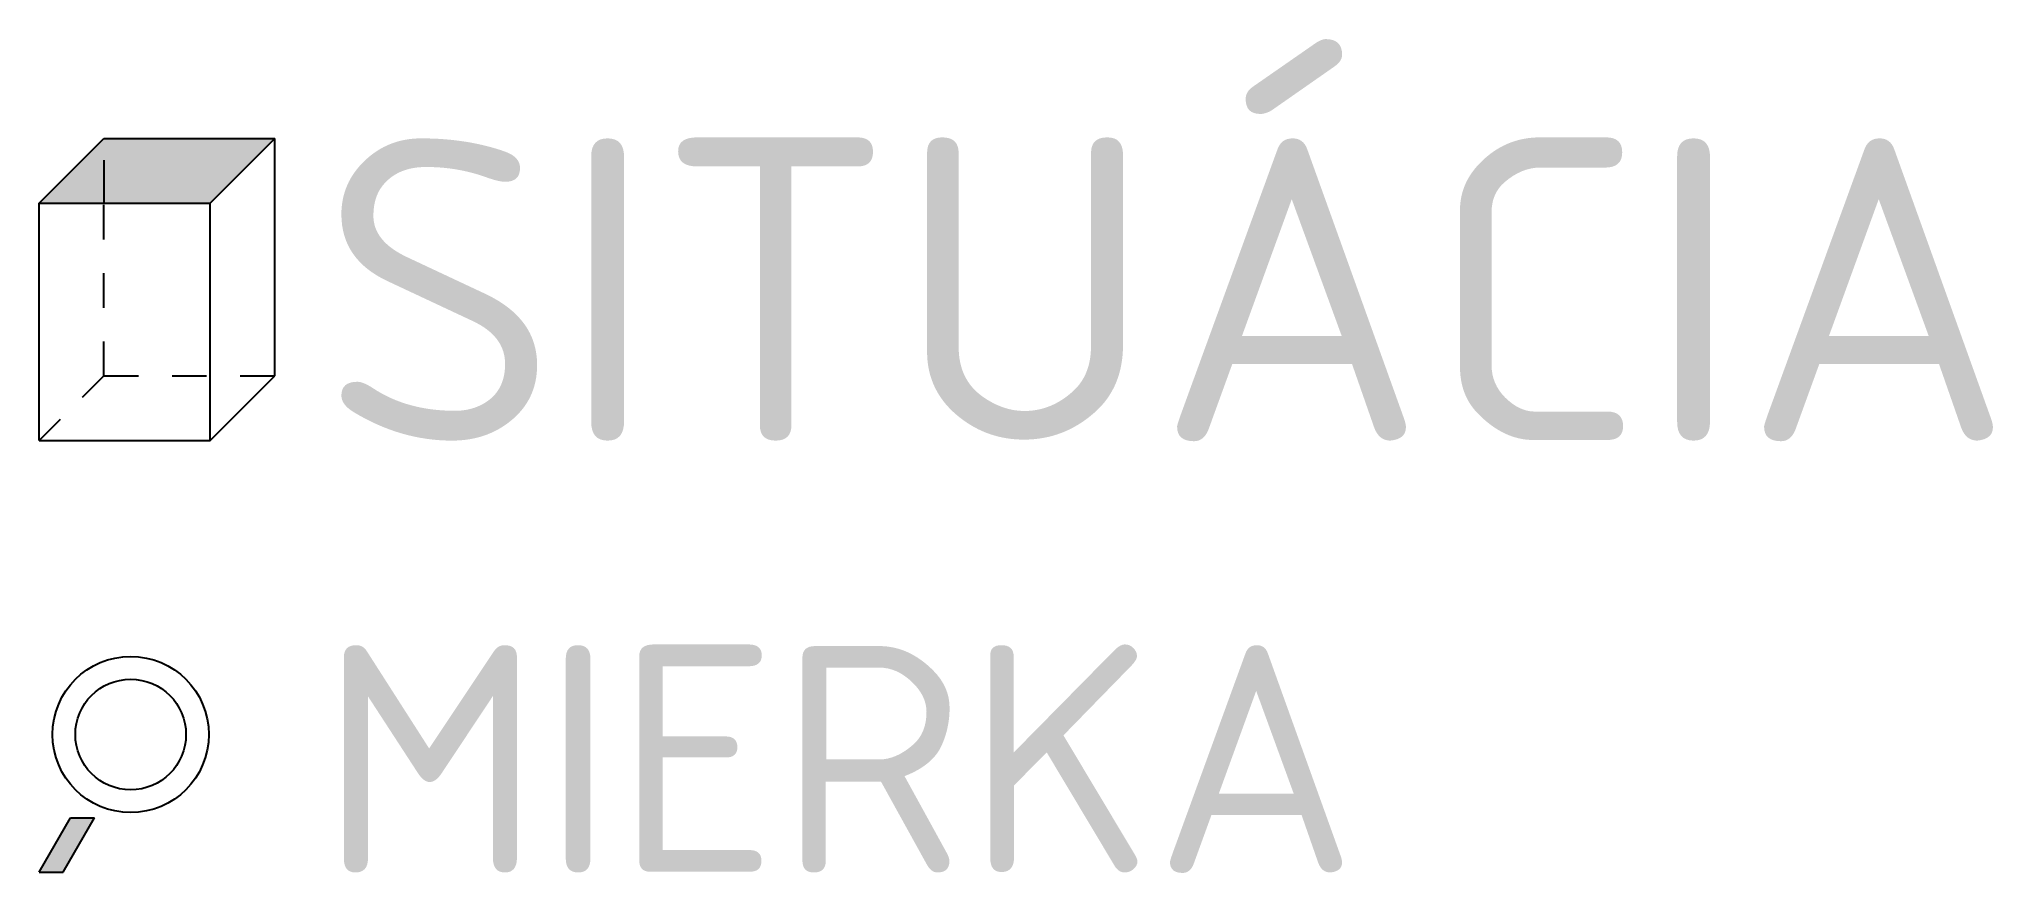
# Model space of a CAD drawing. Header units: metres. Extents: x 0 to 32.3, y -12.1 to 1.7.
import ezdxf

# ---------------------------------------------------------------- set-up
doc = ezdxf.new("R2010")
doc.units = ezdxf.units.M
doc.layers.add('DP_Popis', color=7, linetype='Continuous')
doc.styles.add('DP_ISOCPEUR', font='isocpeur.ttf')

# ---------------------------------------------------------------- blocks, each defined once
blk = doc.blocks.new('_DP_Značka mierky')
at = {"layer": 'DP_Popis'}
blk.add_hatch(color=0, dxfattribs=at).paths.add_polyline_path([(12.86, 12.62), (7.29, 12.62), (0, 0), (5.57, 0)])
at = {"layer": 'DP_Popis', "color": 0}
for p, q in [((0, 0), (7.29, 12.62)), ((5.57, 0), (12.86, 12.62)), ((7.29, 12.62), (12.86, 12.62)), ((0, 0), (5.57, 0))]:
    blk.add_line(p, q, dxfattribs=at)
for radius in [18.09, 12.81]:
    blk.add_circle((21.21, 31.91), radius, dxfattribs=at)
blk = doc.blocks.new('_DP_Značka pôdorysu')
at = {"linetype": 'Continuous'}
blk.add_hatch(color=0, dxfattribs=at).paths.add_polyline_path([(54.6, 70), (15, 70), (0, 55), (39.6, 55)])
at = {"color": 0, "linetype": 'Continuous'}
for p, q in [((0, 55), (15, 70)), ((15, 70), (54.6, 70)), ((39.6, 55), (54.6, 70)), ((54.6, 15), (54.6, 70)), ((0, 0), (0, 55)), ((0, 55), (39.6, 55)), ((39.6, 0), (39.6, 55)), ((39.6, 0), (54.6, 15)), ((0, 0), (39.6, 0))]:
    blk.add_line(p, q, dxfattribs=at)
at = {"color": 0, "linetype": 'Continuous', "ltscale": 2}
for p, q in [((15, 65), (15, 55)), ((15, 46.6), (15, 54.6)), ((15, 30.8), (15, 38.8)), ((15, 15), (15, 23)), ((10.05, 10.05), (15, 15)), ((15, 15), (23, 15)), ((30.8, 15), (38.8, 15)), ((46.6, 15), (54.6, 15)), ((0, 0), (4.95, 4.95))]:
    blk.add_line(p, q, dxfattribs=at)

msp = doc.modelspace()

# ---------------------------------------------------------------- block references
at = {"color": 0}
for name, p, xscale, yscale, zscale in [('_DP_Značka pôdorysu', (0, -4.945), 0.07140093537373104, 0.07140093537373104, 0.07140093537373104), ('_DP_Značka mierky', (0, -12.085), 0.07140093928238701, 0.07140093928238701, 0.07140093928238701)]:
    msp.add_blockref(name, p, dxfattribs=dict(at, xscale=xscale, yscale=yscale, zscale=zscale))

# ---------------------------------------------------------------- texts
at = {"color": 0, "lineweight": 70, "style": 'DP_ISOCPEUR'}
msp.add_text('SITUÁCIA', height=5, rotation=0, dxfattribs=at).set_placement((4.641, -4.945))
at = {"color": 0, "style": 'DP_ISOCPEUR'}
msp.add_attdef('MIERKA', (4.637, -12.089), '', height=3.76, dxfattribs=at)

doc.saveas('drawing.dxf')
